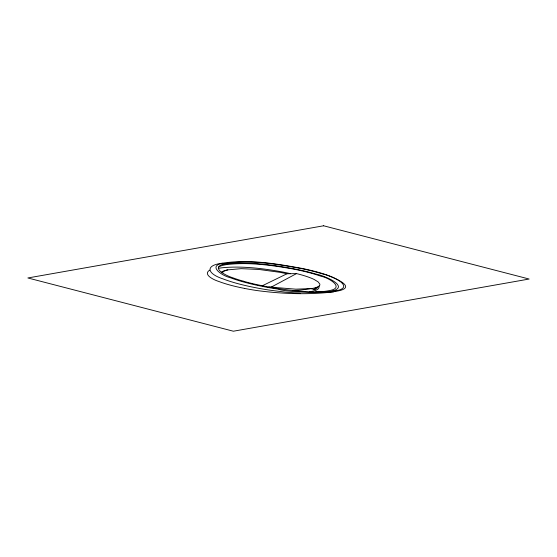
<?xml version="1.0" encoding="UTF-8"?>
<svg xmlns="http://www.w3.org/2000/svg" width="557" height="557" viewBox="0 0 557 557"><rect width="100%" height="100%" fill="white"/><g stroke="black" fill="none" stroke-linecap="round" stroke-linejoin="round"><path stroke-width="0.84" d="M243.124 281.146A151.588 32.807 1.1 0 0 255.816 284.39L266.037 286.521A118.349 25.615 1.1 0 0 277.094 288.429C294.451 290.963 312.073 292.878 329.633 291.59A24.557 5.312 1.1 0 0 332.578 291.269C357.601 288.491 334.2 276.3 323.039 274.079A145.523 31.498 1.1 0 0 302.347 268.766C276.961 264.171 250.601 259.458 224.833 263.635A24.564 5.319 1.1 0 0 222.835 264.206C210.247 268.53 227.98 276.369 232.568 277.699A137.057 29.667 1.1 0 0 241.668 280.721L243.124 281.146M222.18 272.756L224.095 271.092L227.82 269.867L241.23 268.662L258.921 269.456L279.412 272.248A90.624 19.613 1.1 0 1 286.966 273.772L296.533 273.598A99.724 21.584 1.1 0 1 308.794 277.233L309.546 277.504A85.04 18.409 1.1 0 1 314.12 279.447L318.11 281.87L319.774 284.028A34.026 7.366 1.1 0 1 319.189 286.013M317.17 287.196L317.796 287.321L315.123 289.647L310.91 288.644M313.988 289.431L316.188 287.551L317.796 287.321M221.407 272.22L223.113 271.203A20.888 4.519 1.1 0 1 226.407 270.18M218.462 267.165L220.433 266.121A23.826 5.159 1.1 0 1 226.302 264.638C248.164 261.943 270.291 265.055 291.847 268.759A133.506 28.894 1.1 0 1 321.131 276.293C328.895 277.692 346.155 288.282 328.268 290.789A23.819 5.152 1.1 0 1 320.428 291.757L317.017 291.931M268.746 287.022L271.517 286.952L296.533 273.598M209.704 270.138C202.254 274.636 214.542 280.185 218.511 281.355A114.415 24.766 1.1 0 0 244.53 288.408M262.298 285.783L286.966 273.772M222.431 263.266C207.03 266.239 223.211 276.209 229.937 277.574A143.845 31.136 1.1 0 0 240.909 281.222L242.427 281.654A153.078 33.135 1.1 0 0 258.594 285.609L265.216 286.939A120.096 25.991 1.1 0 0 277.539 289.041C289.515 293.595 388.278 297.501 324.118 274.037A150.481 32.571 1.1 0 0 302.736 268.544C276.697 263.76 249.724 259.116 223.26 263.064C203.785 265.202 207.65 273.981 223.162 278.939A137.189 29.695 1.1 0 0 233.884 282.531L235.367 282.963A145.642 31.519 1.1 0 0 251.256 286.834L257.787 288.136A114.965 24.884 1.1 0 0 269.971 290.19L285.031 292.098L300.126 293.295M226.414 270.18L227.82 269.867M329.633 291.59C352.72 287.412 323.902 275.339 316.174 274.148A142.286 30.795 1.1 0 0 300.815 270.201C275.276 265.083 248.875 260.996 222.835 264.206M309.713 291.798C312.867 291.005 319.746 290.608 319.147 286.013L317.232 287.175L313.514 288.227A17.908 3.878 1.1 0 1 311.474 288.568L302.904 289.786A20.888 4.519 1.1 0 1 297.661 290.288M311.474 288.568L295.816 289.167L275.917 287.551A69.799 15.109 1.1 0 1 271.517 286.952M333.859 291.84C308.522 294.911 282.712 293.922 257.431 290.622A97.301 21.062 1.1 0 1 247.016 288.895L244.509 288.415M297.661 290.294L292.655 290.469M316.71 291.938L315.304 291.986M290.566 273.703A105.579 22.851 1.1 0 0 280.812 271.649C261.734 268.3 242.218 265.94 222.842 267.694A24.738 5.354 1.1 0 0 218.309 268.377M323.631 225.787L27.85 277.964L233.369 331.213L529.15 279.036L323.631 225.787"/></g></svg>
